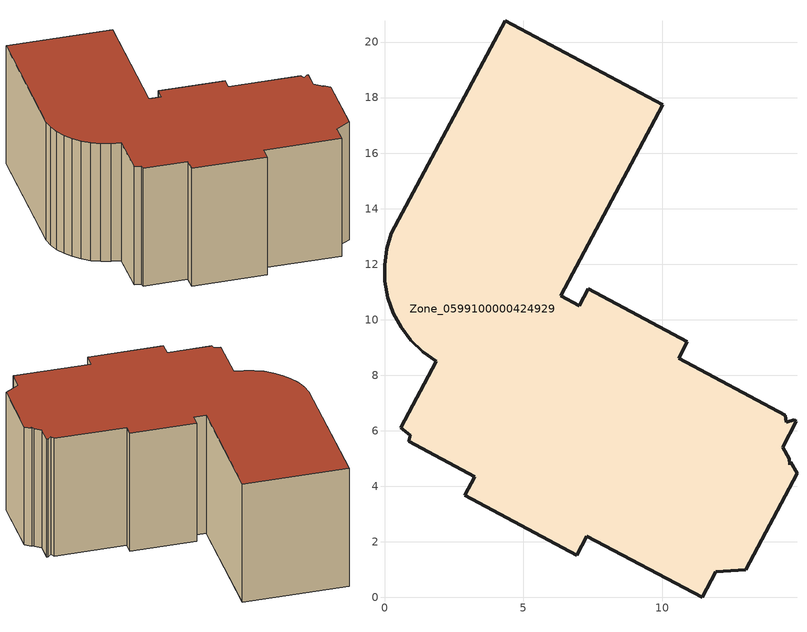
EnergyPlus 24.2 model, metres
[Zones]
Zone_0599100000424929
 floor ground (C_G): 10.9,9.2 10.6,8.62 14.44,6.56 14.46,6.3 14.75,6.39 14.83,6.35 14.34,5.41 14.57,5 14.58,4.78 14.64,4.87 14.85,4.48 13,1 11.93,0.92 11.44,0 7.29,2.2 6.93,1.52 2.89,3.67 3.25,4.35 0.88,5.62 0.93,5.85 0.59,6.11 1.86,8.51 1.38,8.84 0.95,9.25 0.59,9.72 0.32,10.24 0.12,10.8 0.01,11.38 0,11.97 0.08,12.55 0.24,13.12 4.35,20.77 10.02,17.75 6.35,10.86 7.01,10.51 7.33,11.11 z0
 wall outside (C_F): 0.12,10.8 0.32,10.24 0.59,9.72 0.95,9.25 1.38,8.84 1.86,8.51 0.59,6.11 0.93,5.85 0.88,5.62 3.25,4.35 2.89,3.67 6.93,1.52 7.29,2.2 11.44,0 11.93,0.92 13,1 14.85,4.48 14.64,4.87 14.58,4.78 14.57,5 14.34,5.41 14.83,6.35 14.75,6.39 14.46,6.3 14.44,6.56 10.6,8.62 10.9,9.2 7.33,11.11 7.01,10.51 6.35,10.86 10.02,17.75 4.35,20.77 0.24,13.12 0.08,12.55 0,11.97 0.01,11.38 0.12,10.8 z0:8.08
 roof outside (C_R): 14.34,5.41 14.83,6.35 14.75,6.39 14.46,6.3 14.44,6.56 10.6,8.62 10.9,9.2 7.33,11.11 7.01,10.51 6.35,10.86 10.02,17.75 4.35,20.77 0.24,13.12 0.08,12.55 0,11.97 0.01,11.38 0.12,10.8 0.32,10.24 0.59,9.72 0.95,9.25 1.38,8.84 1.86,8.51 0.59,6.11 0.93,5.85 0.88,5.62 3.25,4.35 2.89,3.67 6.93,1.52 7.29,2.2 11.44,0 11.93,0.92 13,1 14.85,4.48 14.64,4.87 14.58,4.78 14.57,5 z8.08
[BUILDING]
Pand.0599100000424929: North Axis=0; Terrain=City; Loads Convergence Tolerance Value=0.04; Temperature Convergence Tolerance Value=0.4; Solar Distribution=FullExterior; Maximum Number of Warmup Days=25; Minimum Number of Warmup Days=1
[Site:Location]
Rotterdam.The.Hague.AP_ZH_NLD Design_Conditions: Latitude=51.96; Longitude=4.45; Time Zone=1; Elevation=-4.5
[SITE:GROUNDTEMPERATURE:BUILDINGSURFACE]
18, 18, 18, 18, 18, 18, 18, 18, 18, 18, 18, 18
[MATERIAL] Thermal Absorptance=0.9; Solar Absorptance=0.7; Visible Absorptance=0.7
Name | Roughness | Thickness | Conductivity | Density | Specific Heat
G.D.1992-2005 | MediumSmooth | 0.15 | 0.06 | 540 | 1210
F.D.1992-2005 | Rough | 0.3 | 0.12 | 1920 | 840
R.D.1992-2005 | MediumRough | 0.2 | 0.08 | 1500 | 1000
[CONSTRUCTION]
C_G: G.D.1992-2005
C_F: F.D.1992-2005
C_R: R.D.1992-2005
[ZONE]
Zone_0599100000424929: Type=1; Multiplier=1; Ceiling Height=Autocalculate; Volume=Autocalculate; Floor Area=autocalculate; Part of Total Floor Area=Yes
[ZONEINFILTRATION:DESIGNFLOWRATE]
Infil_Zone_0599100000424929: Zone or ZoneList or Space or SpaceList=Zone_0599100000424929; Schedule=AlwaysOn; Design Flow Rate Calculation Method=Flow/Area; Flow Rate per Floor Area=0.0021; Constant Term Coefficient=1; Temperature Term Coefficient=0; Velocity Term Coefficient=0; Velocity Squared Term Coefficient=0
[HVACTEMPLATE:ZONE:IDEALLOADSAIRSYSTEM]
Zone_0599100000424929: Maximum Heating Supply Air Temperature=50; Minimum Cooling Supply Air Temperature=13; Maximum Heating Supply Air Humidity Ratio=0.0156; Minimum Cooling Supply Air Humidity Ratio=0.0077; Heating Limit=NoLimit; Cooling Limit=NoLimit; Dehumidification Control Type=ConstantSensibleHeatRatio; Cooling Sensible Heat Ratio=0.7; Dehumidification Setpoint=60; Humidification Control Type=None; Humidification Setpoint=30; Outdoor Air Method=None; Outdoor Air Flow Rate per Person=0.00944; Outdoor Air Flow Rate per Zone Floor Area=0; Outdoor Air Flow Rate per Zone=0; Demand Controlled Ventilation Type=None; Outdoor Air Economizer Type=NoEconomizer; Heat Recovery Type=None; Sensible Heat Recovery Effectiveness=0.7; Latent Heat Recovery Effectiveness=0.65
[ZONECONTROL:THERMOSTAT]
ThermostatControl_Zone_0599100000424929: Zone or ZoneList=Zone_0599100000424929; Control Type Schedule=DualSetpointControlType; Control 1=Thermostat_Zone_0599100000424929; Temperature Difference Between Cutout And Setpoint=0
[THERMOSTATSETPOINT:DUALSETPOINT]
Thermostat_Zone_0599100000424929: Heating Setpoint Temperature Schedule=HeatingSetpoint_Zone_0599100000424929; Cooling Setpoint Temperature Schedule=CoolingSetpoint_Zone_0599100000424929
[SCHEDULE:COMPACT]
HeatingSetpoint_Zone_0599100000424929: Through: 12/31, For: AllDays, Until: 24:00, 21
CoolingSetpoint_Zone_0599100000424929: Through: 12/31, For: AllDays, Until: 24:00, 24
DualSetpointControlType: Through: 12/31, For: AllDays, Until: 24:00, 4
AlwaysOn: Through: 12/31, For: AllDays, Until: 24:00, 1
